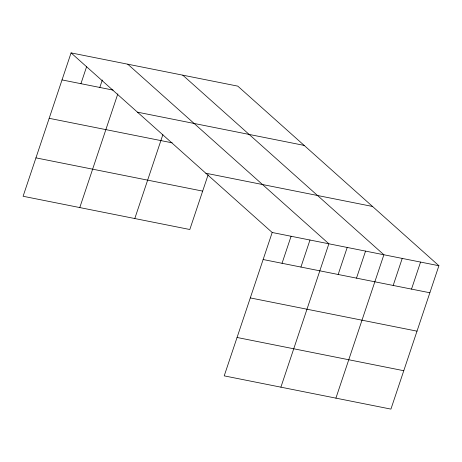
<?xml version="1.0" encoding="UTF-8"?>
<svg xmlns="http://www.w3.org/2000/svg" width="462" height="462" viewBox="0 0 462 462"><rect width="100%" height="100%" fill="white"/><g stroke="black" fill="none" stroke-linecap="round" stroke-linejoin="round"><path stroke-width="0.69" d="M71.073 52.893L272.187 232.49L224.214 375.866L390.927 409.107L438.9 265.731L237.786 86.134L71.073 52.893L23.1 196.269L189.813 229.51L208.137 174.746M80.925 83.691L86.573 66.794M99.815 87.457L102.304 80.024M79.782 207.571L117.827 93.873M134.794 218.538L162.872 134.633M282.039 263.288L291.083 236.261M300.929 267.059L309.979 240.026M280.896 387.168L328.869 243.792L127.755 64.195M338.167 274.48L347.21 247.447M356.502 278.136L365.546 251.109M335.914 398.14L383.887 254.764L182.767 75.162M393.179 285.452L402.223 258.42M411.515 289.108L420.564 262.075M62.029 79.92L113.115 90.107M137.439 112.162L304.152 145.403M49.18 118.318L172.164 142.839M205.821 173.221L372.534 206.462M35.944 157.871L202.656 191.112M272.187 232.49L438.9 265.731M263.144 259.523L429.856 292.764M250.3 297.915L417.007 331.156M237.064 337.474L403.771 370.715"/></g></svg>
